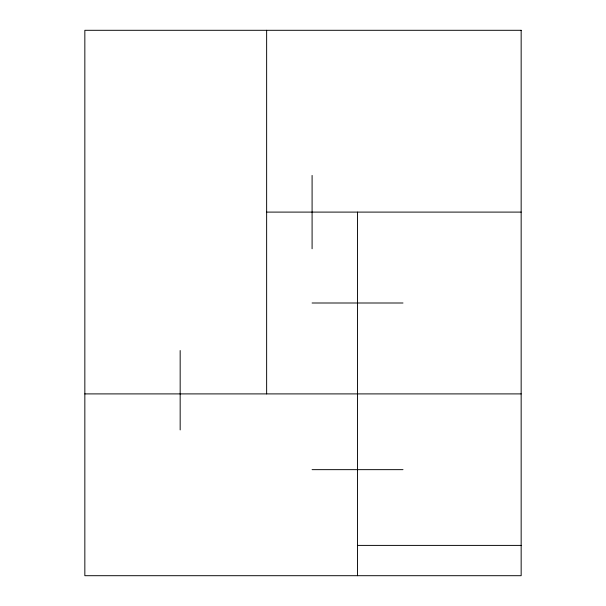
<?xml version="1.0" encoding="UTF-8"?>
<svg xmlns="http://www.w3.org/2000/svg" width="606" height="606" viewBox="0 0 606 606"><rect width="100%" height="100%" fill="white"/><g stroke="black" fill="none" stroke-linecap="round" stroke-linejoin="round"><path stroke-width="0.91" d="M266.64 212.1L521.16 212.1M312.09 303L402.99 303M84.84 393.9L521.16 393.9M312.09 469.65L402.99 469.65M357.54 545.4L521.16 545.4M357.54 212.1L357.54 575.7M312.09 175.437L312.09 248.763M266.64 30.3L266.64 393.9M180.164 350.533L180.164 429.919M521.16 30.3L84.84 30.3L84.84 575.7L521.16 575.7L521.16 30.3"/></g></svg>
